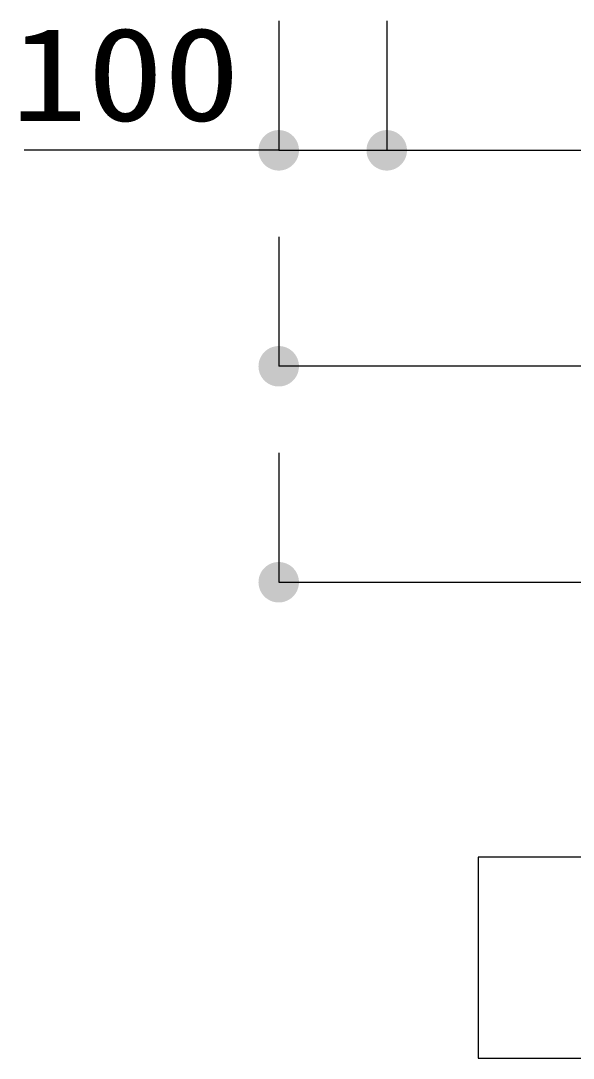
# Model space of a CAD drawing. Units: millimetres, scale not verified. Extents: x -22839 to 8910, y -6308 to 6308.
# Drawn here: x -6483 to -5971, y -4748 to -3787 of the extents above; entities that cross this region are included whole.
import ezdxf
from ezdxf.enums import TextEntityAlignment as Align

# ---------------------------------------------------------------- set-up
doc = ezdxf.new("R2010")
doc.units = ezdxf.units.MM
doc.header["$LTSCALE"] = 30
doc.layers.add('0-2_機器', color=3, linetype='Continuous', lineweight=25)
doc.layers.add('0-F_00クル-フ-6寸法', color=132, linetype='Continuous', lineweight=25)
doc.styles.add('ＭＳ ゴシック', font='')
doc.styles.get('ＭＳ ゴシック').set_extended_font_data('MS Gothic')

msp = doc.modelspace()

# ---------------------------------------------------------------- linework, layer by layer
at = {"layer": '0-2_機器'}
msp.add_lwpolyline([(-4029.83, -4747.83), (-4029.83, -4561.52), (-6059.16, -4561.52), (-6059.16, -4747.83)], close=True, dxfattribs=at)
at = {"layer": '0-F_00クル-フ-6寸法', "color": 4}
for p, q in [((-6243.97, -3787), (-6243.97, -3907)), ((-6143.97, -3787), (-6143.97, -3907)), ((-6143.97, -3787), (-6143.97, -3907)), ((-6243.97, -3907), (-6479.68, -3907)), ((-6243.97, -3907), (-6143.97, -3907)), ((-6143.97, -3907), (-4134.01, -3907)), ((-6243.97, -3987), (-6243.97, -4107)), ((-5493.97, -4107), (-6243.97, -4107)), ((-6243.97, -4187), (-6243.97, -4307)), ((-6243.97, -4307), (-4034.01, -4307))]:
    msp.add_line(p, q, dxfattribs=at)
at = {"layer": '0-F_00クル-フ-6寸法'}
for points in [[(-6243.97, -3907), (-6255.92, -3892.55), (-6254.02, -3891.16)], [(-6243.97, -3907), (-6254.02, -3891.16), (-6251.95, -3890.03)], [(-6243.97, -3907), (-6251.95, -3890.03), (-6249.77, -3889.16)], [(-6243.97, -3907), (-6249.77, -3889.16), (-6247.48, -3888.58)], [(-6243.97, -3907), (-6247.48, -3888.58), (-6245.15, -3888.28)], [(-6243.97, -3907), (-6245.15, -3888.28), (-6242.79, -3888.28)], [(-6243.97, -3907), (-6242.79, -3888.28), (-6240.46, -3888.58)], [(-6243.97, -3907), (-6240.46, -3888.58), (-6238.18, -3889.16)], [(-6243.97, -3907), (-6238.18, -3889.16), (-6235.99, -3890.03)], [(-6243.97, -3907), (-6235.99, -3890.03), (-6233.92, -3891.16)], [(-6243.97, -3907), (-6233.92, -3891.16), (-6232.02, -3892.55)], [(-6143.97, -3907), (-6155.92, -3892.55), (-6154.02, -3891.16)], [(-6143.97, -3907), (-6155.92, -3892.55), (-6154.02, -3891.16)], [(-6143.97, -3907), (-6154.02, -3891.16), (-6151.95, -3890.03)], [(-6143.97, -3907), (-6154.02, -3891.16), (-6151.95, -3890.03)], [(-6143.97, -3907), (-6151.95, -3890.03), (-6149.77, -3889.16)], [(-6143.97, -3907), (-6151.95, -3890.03), (-6149.77, -3889.16)], [(-6143.97, -3907), (-6149.77, -3889.16), (-6147.48, -3888.58)], [(-6143.97, -3907), (-6149.77, -3889.16), (-6147.48, -3888.58)], [(-6143.97, -3907), (-6147.48, -3888.58), (-6145.15, -3888.28)], [(-6143.97, -3907), (-6147.48, -3888.58), (-6145.15, -3888.28)], [(-6143.97, -3907), (-6145.15, -3888.28), (-6142.79, -3888.28)], [(-6143.97, -3907), (-6145.15, -3888.28), (-6142.79, -3888.28)], [(-6143.97, -3907), (-6142.79, -3888.28), (-6140.46, -3888.58)], [(-6143.97, -3907), (-6142.79, -3888.28), (-6140.46, -3888.58)], [(-6143.97, -3907), (-6140.46, -3888.58), (-6138.18, -3889.16)], [(-6143.97, -3907), (-6140.46, -3888.58), (-6138.18, -3889.16)], [(-6143.97, -3907), (-6138.18, -3889.16), (-6135.99, -3890.03)], [(-6143.97, -3907), (-6138.18, -3889.16), (-6135.99, -3890.03)], [(-6143.97, -3907), (-6135.99, -3890.03), (-6133.92, -3891.16)], [(-6143.97, -3907), (-6135.99, -3890.03), (-6133.92, -3891.16)], [(-6143.97, -3907), (-6133.92, -3891.16), (-6132.02, -3892.55)], [(-6143.97, -3907), (-6133.92, -3891.16), (-6132.02, -3892.55)], [(-6243.97, -3907), (-6262.13, -3902.33), (-6261.4, -3900.09)], [(-6243.97, -3907), (-6261.4, -3900.09), (-6260.4, -3897.96)], [(-6243.97, -3907), (-6260.4, -3897.96), (-6259.14, -3895.97)], [(-6243.97, -3907), (-6259.14, -3895.97), (-6257.64, -3894.16)], [(-6243.97, -3907), (-6257.64, -3894.16), (-6255.92, -3892.55)], [(-6243.97, -3907), (-6232.02, -3892.55), (-6230.3, -3894.16)], [(-6243.97, -3907), (-6230.3, -3894.16), (-6228.8, -3895.97)], [(-6243.97, -3907), (-6228.8, -3895.97), (-6227.54, -3897.96)], [(-6243.97, -3907), (-6227.54, -3897.96), (-6226.54, -3900.09)], [(-6243.97, -3907), (-6226.54, -3900.09), (-6225.81, -3902.33)], [(-6143.97, -3907), (-6162.13, -3902.33), (-6161.4, -3900.09)], [(-6143.97, -3907), (-6162.13, -3902.33), (-6161.4, -3900.09)], [(-6143.97, -3907), (-6161.4, -3900.09), (-6160.4, -3897.96)], [(-6143.97, -3907), (-6161.4, -3900.09), (-6160.4, -3897.96)], [(-6143.97, -3907), (-6160.4, -3897.96), (-6159.14, -3895.97)], [(-6143.97, -3907), (-6160.4, -3897.96), (-6159.14, -3895.97)], [(-6143.97, -3907), (-6159.14, -3895.97), (-6157.64, -3894.16)], [(-6143.97, -3907), (-6159.14, -3895.97), (-6157.64, -3894.16)], [(-6143.97, -3907), (-6157.64, -3894.16), (-6155.92, -3892.55)], [(-6143.97, -3907), (-6157.64, -3894.16), (-6155.92, -3892.55)], [(-6143.97, -3907), (-6132.02, -3892.55), (-6130.3, -3894.16)], [(-6143.97, -3907), (-6132.02, -3892.55), (-6130.3, -3894.16)], [(-6143.97, -3907), (-6130.3, -3894.16), (-6128.8, -3895.97)], [(-6143.97, -3907), (-6130.3, -3894.16), (-6128.8, -3895.97)], [(-6143.97, -3907), (-6128.8, -3895.97), (-6127.54, -3897.96)], [(-6143.97, -3907), (-6128.8, -3895.97), (-6127.54, -3897.96)], [(-6143.97, -3907), (-6127.54, -3897.96), (-6126.54, -3900.09)], [(-6143.97, -3907), (-6127.54, -3897.96), (-6126.54, -3900.09)], [(-6143.97, -3907), (-6126.54, -3900.09), (-6125.81, -3902.33)], [(-6143.97, -3907), (-6126.54, -3900.09), (-6125.81, -3902.33)], [(-6243.97, -3907), (-6262.72, -3907), (-6262.57, -3904.65)], [(-6243.97, -3907), (-6262.57, -3909.35), (-6262.72, -3907)], [(-6243.97, -3907), (-6262.57, -3904.65), (-6262.13, -3902.33)], [(-6243.97, -3907), (-6262.13, -3911.66), (-6262.57, -3909.35)], [(-6243.97, -3907), (-6261.4, -3913.9), (-6262.13, -3911.66)], [(-6243.97, -3907), (-6260.4, -3916.03), (-6261.4, -3913.9)], [(-6243.97, -3907), (-6259.14, -3918.02), (-6260.4, -3916.03)], [(-6243.97, -3907), (-6257.64, -3919.83), (-6259.14, -3918.02)], [(-6243.97, -3907), (-6255.92, -3921.44), (-6257.64, -3919.83)], [(-6243.97, -3907), (-6254.02, -3922.83), (-6255.92, -3921.44)], [(-6243.97, -3907), (-6251.95, -3923.96), (-6254.02, -3922.83)], [(-6243.97, -3907), (-6249.77, -3924.83), (-6251.95, -3923.96)], [(-6243.97, -3907), (-6247.48, -3925.41), (-6249.77, -3924.83)], [(-6243.97, -3907), (-6245.15, -3925.71), (-6247.48, -3925.41)], [(-6243.97, -3907), (-6242.79, -3925.71), (-6245.15, -3925.71)], [(-6243.97, -3907), (-6225.81, -3902.33), (-6225.37, -3904.65)], [(-6243.97, -3907), (-6225.37, -3904.65), (-6225.22, -3907)], [(-6243.97, -3907), (-6240.46, -3925.41), (-6242.79, -3925.71)], [(-6243.97, -3907), (-6238.18, -3924.83), (-6240.46, -3925.41)], [(-6243.97, -3907), (-6235.99, -3923.96), (-6238.18, -3924.83)], [(-6243.97, -3907), (-6233.92, -3922.83), (-6235.99, -3923.96)], [(-6243.97, -3907), (-6232.02, -3921.44), (-6233.92, -3922.83)], [(-6243.97, -3907), (-6230.3, -3919.83), (-6232.02, -3921.44)], [(-6243.97, -3907), (-6228.8, -3918.02), (-6230.3, -3919.83)], [(-6243.97, -3907), (-6227.54, -3916.03), (-6228.8, -3918.02)], [(-6243.97, -3907), (-6226.54, -3913.9), (-6227.54, -3916.03)], [(-6243.97, -3907), (-6225.81, -3911.66), (-6226.54, -3913.9)], [(-6243.97, -3907), (-6225.37, -3909.35), (-6225.81, -3911.66)], [(-6243.97, -3907), (-6225.22, -3907), (-6225.37, -3909.35)], [(-6143.97, -3907), (-6162.72, -3907), (-6162.57, -3904.65)], [(-6143.97, -3907), (-6162.72, -3907), (-6162.57, -3904.65)], [(-6143.97, -3907), (-6162.57, -3909.35), (-6162.72, -3907)], [(-6143.97, -3907), (-6162.57, -3909.35), (-6162.72, -3907)], [(-6143.97, -3907), (-6162.57, -3904.65), (-6162.13, -3902.33)], [(-6143.97, -3907), (-6162.57, -3904.65), (-6162.13, -3902.33)], [(-6143.97, -3907), (-6162.13, -3911.66), (-6162.57, -3909.35)], [(-6143.97, -3907), (-6162.13, -3911.66), (-6162.57, -3909.35)], [(-6143.97, -3907), (-6161.4, -3913.9), (-6162.13, -3911.66)], [(-6143.97, -3907), (-6161.4, -3913.9), (-6162.13, -3911.66)], [(-6143.97, -3907), (-6160.4, -3916.03), (-6161.4, -3913.9)], [(-6143.97, -3907), (-6160.4, -3916.03), (-6161.4, -3913.9)], [(-6143.97, -3907), (-6159.14, -3918.02), (-6160.4, -3916.03)], [(-6143.97, -3907), (-6159.14, -3918.02), (-6160.4, -3916.03)], [(-6143.97, -3907), (-6157.64, -3919.83), (-6159.14, -3918.02)], [(-6143.97, -3907), (-6157.64, -3919.83), (-6159.14, -3918.02)], [(-6143.97, -3907), (-6155.92, -3921.44), (-6157.64, -3919.83)], [(-6143.97, -3907), (-6155.92, -3921.44), (-6157.64, -3919.83)], [(-6143.97, -3907), (-6154.02, -3922.83), (-6155.92, -3921.44)], [(-6143.97, -3907), (-6154.02, -3922.83), (-6155.92, -3921.44)], [(-6143.97, -3907), (-6151.95, -3923.96), (-6154.02, -3922.83)], [(-6143.97, -3907), (-6151.95, -3923.96), (-6154.02, -3922.83)], [(-6143.97, -3907), (-6149.77, -3924.83), (-6151.95, -3923.96)], [(-6143.97, -3907), (-6149.77, -3924.83), (-6151.95, -3923.96)], [(-6143.97, -3907), (-6147.48, -3925.41), (-6149.77, -3924.83)], [(-6143.97, -3907), (-6147.48, -3925.41), (-6149.77, -3924.83)], [(-6143.97, -3907), (-6145.15, -3925.71), (-6147.48, -3925.41)], [(-6143.97, -3907), (-6145.15, -3925.71), (-6147.48, -3925.41)], [(-6143.97, -3907), (-6142.79, -3925.71), (-6145.15, -3925.71)], [(-6143.97, -3907), (-6142.79, -3925.71), (-6145.15, -3925.71)], [(-6143.97, -3907), (-6125.81, -3902.33), (-6125.37, -3904.65)], [(-6143.97, -3907), (-6125.81, -3902.33), (-6125.37, -3904.65)], [(-6143.97, -3907), (-6125.37, -3904.65), (-6125.22, -3907)], [(-6143.97, -3907), (-6125.37, -3904.65), (-6125.22, -3907)], [(-6143.97, -3907), (-6140.46, -3925.41), (-6142.79, -3925.71)], [(-6143.97, -3907), (-6138.18, -3924.83), (-6140.46, -3925.41)], [(-6143.97, -3907), (-6135.99, -3923.96), (-6138.18, -3924.83)], [(-6143.97, -3907), (-6133.92, -3922.83), (-6135.99, -3923.96)], [(-6143.97, -3907), (-6132.02, -3921.44), (-6133.92, -3922.83)], [(-6143.97, -3907), (-6130.3, -3919.83), (-6132.02, -3921.44)], [(-6143.97, -3907), (-6128.8, -3918.02), (-6130.3, -3919.83)], [(-6143.97, -3907), (-6127.54, -3916.03), (-6128.8, -3918.02)], [(-6143.97, -3907), (-6126.54, -3913.9), (-6127.54, -3916.03)], [(-6143.97, -3907), (-6125.81, -3911.66), (-6126.54, -3913.9)], [(-6143.97, -3907), (-6125.37, -3909.35), (-6125.81, -3911.66)], [(-6143.97, -3907), (-6125.22, -3907), (-6125.37, -3909.35)], [(-6143.97, -3907), (-6140.46, -3925.41), (-6142.79, -3925.71)], [(-6143.97, -3907), (-6138.18, -3924.83), (-6140.46, -3925.41)], [(-6143.97, -3907), (-6135.99, -3923.96), (-6138.18, -3924.83)], [(-6143.97, -3907), (-6133.92, -3922.83), (-6135.99, -3923.96)], [(-6143.97, -3907), (-6132.02, -3921.44), (-6133.92, -3922.83)], [(-6143.97, -3907), (-6130.3, -3919.83), (-6132.02, -3921.44)], [(-6143.97, -3907), (-6128.8, -3918.02), (-6130.3, -3919.83)], [(-6143.97, -3907), (-6127.54, -3916.03), (-6128.8, -3918.02)], [(-6143.97, -3907), (-6126.54, -3913.9), (-6127.54, -3916.03)], [(-6143.97, -3907), (-6125.81, -3911.66), (-6126.54, -3913.9)], [(-6143.97, -3907), (-6125.37, -3909.35), (-6125.81, -3911.66)], [(-6143.97, -3907), (-6125.22, -3907), (-6125.37, -3909.35)], [(-6243.97, -4107), (-6257.64, -4094.16), (-6255.92, -4092.55)], [(-6243.97, -4107), (-6255.92, -4092.55), (-6254.02, -4091.16)], [(-6243.97, -4107), (-6254.02, -4091.16), (-6251.95, -4090.03)], [(-6243.97, -4107), (-6251.95, -4090.03), (-6249.77, -4089.16)], [(-6243.97, -4107), (-6249.77, -4089.16), (-6247.48, -4088.58)], [(-6243.97, -4107), (-6247.48, -4088.58), (-6245.15, -4088.28)], [(-6243.97, -4107), (-6245.15, -4088.28), (-6242.79, -4088.28)], [(-6243.97, -4107), (-6242.79, -4088.28), (-6240.46, -4088.58)], [(-6243.97, -4107), (-6240.46, -4088.58), (-6238.18, -4089.16)], [(-6243.97, -4107), (-6238.18, -4089.16), (-6235.99, -4090.03)], [(-6243.97, -4107), (-6235.99, -4090.03), (-6233.92, -4091.16)], [(-6243.97, -4107), (-6233.92, -4091.16), (-6232.02, -4092.55)], [(-6243.97, -4107), (-6232.02, -4092.55), (-6230.3, -4094.16)], [(-6243.97, -4107), (-6262.57, -4104.65), (-6262.13, -4102.33)], [(-6243.97, -4107), (-6262.13, -4102.33), (-6261.4, -4100.09)], [(-6243.97, -4107), (-6261.4, -4100.09), (-6260.4, -4097.96)], [(-6243.97, -4107), (-6260.4, -4097.96), (-6259.14, -4095.97)], [(-6243.97, -4107), (-6259.14, -4095.97), (-6257.64, -4094.16)], [(-6243.97, -4107), (-6230.3, -4094.16), (-6228.8, -4095.97)], [(-6243.97, -4107), (-6228.8, -4095.97), (-6227.54, -4097.96)], [(-6243.97, -4107), (-6227.54, -4097.96), (-6226.54, -4100.09)], [(-6243.97, -4107), (-6226.54, -4100.09), (-6225.81, -4102.33)], [(-6243.97, -4107), (-6225.81, -4102.33), (-6225.37, -4104.65)], [(-6243.97, -4107), (-6262.72, -4107), (-6262.57, -4104.65)], [(-6243.97, -4107), (-6262.57, -4109.35), (-6262.72, -4107)], [(-6243.97, -4107), (-6262.13, -4111.66), (-6262.57, -4109.35)], [(-6243.97, -4107), (-6261.4, -4113.9), (-6262.13, -4111.66)], [(-6243.97, -4107), (-6260.4, -4116.03), (-6261.4, -4113.9)], [(-6243.97, -4107), (-6259.14, -4118.02), (-6260.4, -4116.03)], [(-6243.97, -4107), (-6257.64, -4119.83), (-6259.14, -4118.02)], [(-6243.97, -4107), (-6255.92, -4121.44), (-6257.64, -4119.83)], [(-6243.97, -4107), (-6254.02, -4122.83), (-6255.92, -4121.44)], [(-6243.97, -4107), (-6251.95, -4123.96), (-6254.02, -4122.83)], [(-6243.97, -4107), (-6249.77, -4124.83), (-6251.95, -4123.96)], [(-6243.97, -4107), (-6247.48, -4125.41), (-6249.77, -4124.83)], [(-6243.97, -4107), (-6245.15, -4125.71), (-6247.48, -4125.41)], [(-6243.97, -4107), (-6242.79, -4125.71), (-6245.15, -4125.71)], [(-6243.97, -4107), (-6225.37, -4104.65), (-6225.22, -4107)], [(-6243.97, -4107), (-6240.46, -4125.41), (-6242.79, -4125.71)], [(-6243.97, -4107), (-6238.18, -4124.83), (-6240.46, -4125.41)], [(-6243.97, -4107), (-6235.99, -4123.96), (-6238.18, -4124.83)], [(-6243.97, -4107), (-6233.92, -4122.83), (-6235.99, -4123.96)], [(-6243.97, -4107), (-6232.02, -4121.44), (-6233.92, -4122.83)], [(-6243.97, -4107), (-6230.3, -4119.83), (-6232.02, -4121.44)], [(-6243.97, -4107), (-6228.8, -4118.02), (-6230.3, -4119.83)], [(-6243.97, -4107), (-6227.54, -4116.03), (-6228.8, -4118.02)], [(-6243.97, -4107), (-6226.54, -4113.9), (-6227.54, -4116.03)], [(-6243.97, -4107), (-6225.81, -4111.66), (-6226.54, -4113.9)], [(-6243.97, -4107), (-6225.37, -4109.35), (-6225.81, -4111.66)], [(-6243.97, -4107), (-6225.22, -4107), (-6225.37, -4109.35)], [(-6243.97, -4307), (-6259.14, -4295.97), (-6257.64, -4294.16)], [(-6243.97, -4307), (-6257.64, -4294.16), (-6255.92, -4292.55)], [(-6243.97, -4307), (-6255.92, -4292.55), (-6254.02, -4291.16)], [(-6243.97, -4307), (-6254.02, -4291.16), (-6251.95, -4290.03)], [(-6243.97, -4307), (-6251.95, -4290.03), (-6249.77, -4289.16)], [(-6243.97, -4307), (-6249.77, -4289.16), (-6247.48, -4288.58)], [(-6243.97, -4307), (-6247.48, -4288.58), (-6245.15, -4288.28)], [(-6243.97, -4307), (-6245.15, -4288.28), (-6242.79, -4288.28)], [(-6243.97, -4307), (-6242.79, -4288.28), (-6240.46, -4288.58)], [(-6243.97, -4307), (-6240.46, -4288.58), (-6238.18, -4289.16)], [(-6243.97, -4307), (-6238.18, -4289.16), (-6235.99, -4290.03)], [(-6243.97, -4307), (-6235.99, -4290.03), (-6233.92, -4291.16)], [(-6243.97, -4307), (-6233.92, -4291.16), (-6232.02, -4292.55)], [(-6243.97, -4307), (-6232.02, -4292.55), (-6230.3, -4294.16)], [(-6243.97, -4307), (-6230.3, -4294.16), (-6228.8, -4295.97)], [(-6243.97, -4307), (-6262.57, -4304.65), (-6262.13, -4302.33)], [(-6243.97, -4307), (-6262.13, -4302.33), (-6261.4, -4300.09)], [(-6243.97, -4307), (-6261.4, -4300.09), (-6260.4, -4297.96)], [(-6243.97, -4307), (-6260.4, -4297.96), (-6259.14, -4295.97)], [(-6243.97, -4307), (-6228.8, -4295.97), (-6227.54, -4297.96)], [(-6243.97, -4307), (-6227.54, -4297.96), (-6226.54, -4300.09)], [(-6243.97, -4307), (-6226.54, -4300.09), (-6225.81, -4302.33)], [(-6243.97, -4307), (-6225.81, -4302.33), (-6225.37, -4304.65)], [(-6243.97, -4307), (-6262.72, -4307), (-6262.57, -4304.65)], [(-6243.97, -4307), (-6262.57, -4309.35), (-6262.72, -4307)], [(-6243.97, -4307), (-6262.13, -4311.66), (-6262.57, -4309.35)], [(-6243.97, -4307), (-6261.4, -4313.9), (-6262.13, -4311.66)], [(-6243.97, -4307), (-6260.4, -4316.03), (-6261.4, -4313.9)], [(-6243.97, -4307), (-6259.14, -4318.02), (-6260.4, -4316.03)], [(-6243.97, -4307), (-6257.64, -4319.83), (-6259.14, -4318.02)], [(-6243.97, -4307), (-6255.92, -4321.44), (-6257.64, -4319.83)], [(-6243.97, -4307), (-6254.02, -4322.83), (-6255.92, -4321.44)], [(-6243.97, -4307), (-6251.95, -4323.96), (-6254.02, -4322.83)], [(-6243.97, -4307), (-6249.77, -4324.83), (-6251.95, -4323.96)], [(-6243.97, -4307), (-6247.48, -4325.41), (-6249.77, -4324.83)], [(-6243.97, -4307), (-6245.15, -4325.71), (-6247.48, -4325.41)], [(-6243.97, -4307), (-6242.79, -4325.71), (-6245.15, -4325.71)], [(-6243.97, -4307), (-6225.37, -4304.65), (-6225.22, -4307)], [(-6243.97, -4307), (-6240.46, -4325.41), (-6242.79, -4325.71)], [(-6243.97, -4307), (-6238.18, -4324.83), (-6240.46, -4325.41)], [(-6243.97, -4307), (-6235.99, -4323.96), (-6238.18, -4324.83)], [(-6243.97, -4307), (-6233.92, -4322.83), (-6235.99, -4323.96)], [(-6243.97, -4307), (-6232.02, -4321.44), (-6233.92, -4322.83)], [(-6243.97, -4307), (-6230.3, -4319.83), (-6232.02, -4321.44)], [(-6243.97, -4307), (-6228.8, -4318.02), (-6230.3, -4319.83)], [(-6243.97, -4307), (-6227.54, -4316.03), (-6228.8, -4318.02)], [(-6243.97, -4307), (-6226.54, -4313.9), (-6227.54, -4316.03)], [(-6243.97, -4307), (-6225.81, -4311.66), (-6226.54, -4313.9)], [(-6243.97, -4307), (-6225.37, -4309.35), (-6225.81, -4311.66)], [(-6243.97, -4307), (-6225.22, -4307), (-6225.37, -4309.35)]]:
    msp.add_solid(points, dxfattribs=at)

# ---------------------------------------------------------------- texts
at = {"layer": '0-F_00クル-フ-6寸法', "color": 3, "style": 'ＭＳ ゴシック', "width": 1.2}
msp.add_text('100', height=86.66, dxfattribs=at).set_placement((-6492.03, -3905.73), align=Align.BOTTOM_LEFT)

doc.saveas('drawing.dxf')
